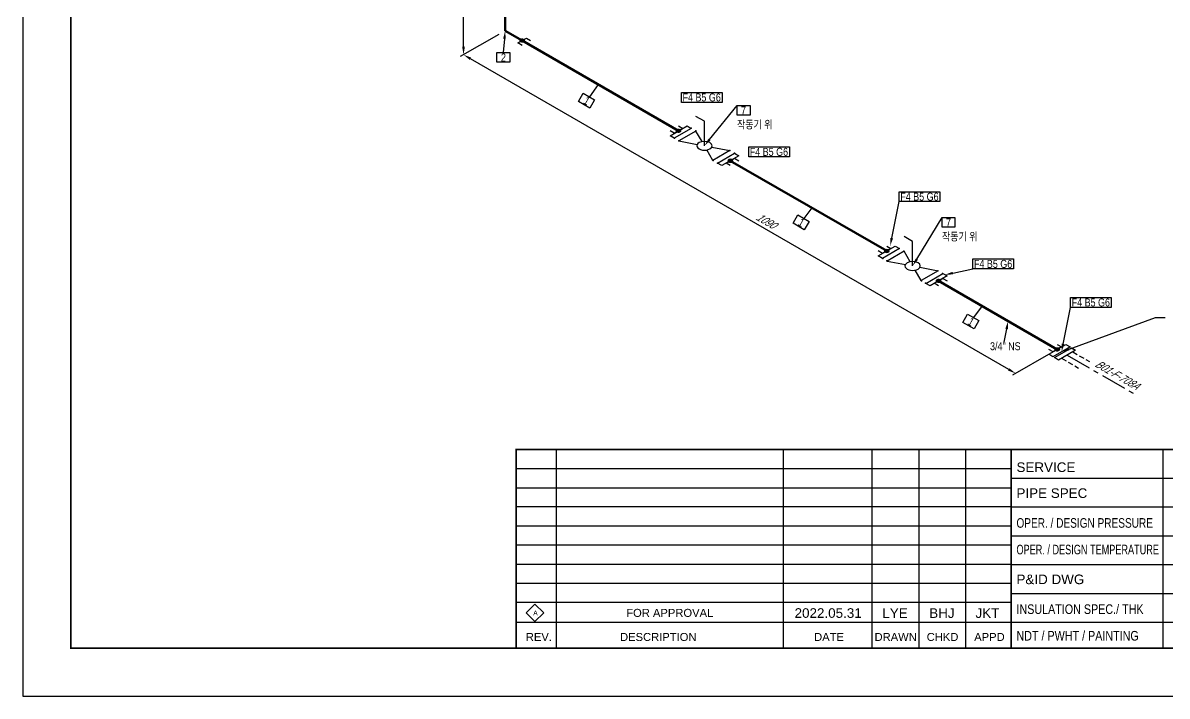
# Model space of a CAD drawing. Header units: millimetres. Extents: x 0 to 594, y 0 to 420.
# Drawn here: x 0 to 357.3, y 0 to 210.3 of the extents above; entities that cross this region are included whole.
import ezdxf
from ezdxf import colors
from ezdxf.entities.mleader import LeaderData, LeaderLine
from ezdxf.enums import TextEntityAlignment as Align
from ezdxf.math import Vec2, Vec3

# ---------------------------------------------------------------- set-up
doc = ezdxf.new("R2010")
doc.units = ezdxf.units.MM
doc.header["$LTSCALE"] = 0.25
doc.linetypes.add('CENTER', pattern=[50.8, 31.75, -6.35, 6.35, -6.35])
doc.linetypes.add('DASHED2', pattern=[9.525, 6.35, -3.175])
for name, color, linetype in [('TITLE', 7, 'Continuous'), ('기기', 6, 'Continuous'), ('밸브', 4, 'Continuous'), ('연속', 7, 'DASHED2'), ('열 추적 선', 7, 'CENTER'), ('용접', 1, 'Continuous'), ('주석', 7, 'Continuous'), ('치수', 1, 'Continuous')]:
    doc.layers.add(name, color=color, linetype=linetype)
doc.layers.add('파이프 작은 보어', color=30, linetype='Continuous', lineweight=50)
doc.styles.add('AdskIsoAnnotation', font='arial.ttf', dxfattribs={"width": 0.8, "height": 1})
doc.styles.add('AdskIsoMetric', font='arial.ttf', dxfattribs={"width": 0.8, "height": 2.5})
doc.styles.add('AdskIsoMetric-30', font='arial.ttf', dxfattribs={"width": 0.8, "height": 2.5})
doc.styles.add('AdskIsoMetric30', font='arial.ttf', dxfattribs={"width": 0.8, "oblique": 30, "height": 2.5})
doc.styles.add('FF1', font='arial.ttf')
doc.styles.add('RomanS', font='arial.ttf')
doc.styles.get("Standard").update_dxf_attribs({"font": 'arial.ttf'})
doc.dimstyles.new('AdskIsoMetric', dxfattribs={"dimtxt": 2.5, "dimasz": 2.5, "dimexe": 1, "dimexo": 2, "dimgap": 0.8, "dimtad": 1, "dimdec": 0, "dimrnd": 1, "dimzin": 0, "dimdsep": 46, "dimtxsty": 'AdskIsoMetric', "dimcen": 0, "dimclrt": 7, "dimadec": 0, "dimazin": 0, "dimtfac": 1, "dimtdec": 0, "dimtmove": 1, "dimatfit": 3, "dimfxl": 0, "dimfrac": 2, "dimtolj": 1, "dimtzin": 0, "dimarcsym": 0})

# ---------------------------------------------------------------- blocks, each defined once
blk = doc.blocks.new('플랜지-1-IsoLeft')
at = {"color": 0, "linetype": 'ByBlock', "lineweight": -2}
blk.add_wipeout([(-0.133, -0.128), (-0.221, -0.077), (0.133, 0.128), (0.221, 0.077)], dxfattribs=at)
at = {"color": 0, "linetype": 'ByBlock', "lineweight": -2, "extrusion": (0, 0.816497, 0.57735)}
for p, q in [((-0.221, -0.077), (0.133, 0.128)), ((0.221, 0.077), (-0.133, -0.128)), ((0.133, 0.128), (0.221, 0.077)), ((-0.133, -0.128), (-0.221, -0.077))]:
    blk.add_line(p, q, dxfattribs=at)
at = {"color": 0, "linetype": 'ByBlock', "lineweight": -2}
blk.add_wipeout([(-0.133, -0.128), (-0.221, -0.077), (0.133, 0.128), (0.221, 0.077)], dxfattribs=at)
at = {"color": 0, "linetype": 'ByBlock', "lineweight": -2, "extrusion": (0, 0.816497, 0.57735)}
for p, q in [((-0.221, -0.077), (0.133, 0.128)), ((0.221, 0.077), (-0.133, -0.128)), ((0.133, 0.128), (0.221, 0.077)), ((-0.133, -0.128), (-0.221, -0.077))]:
    blk.add_line(p, q, dxfattribs=at)
blk = doc.blocks.new('개스킷-1-IsoLeft')
at = {"color": 0, "linetype": 'ByBlock', "lineweight": -2}
for p in [(0.124, 0.133), (0.221, 0.077), (-0.221, -0.077), (-0.133, -0.128)]:
    blk.add_point(p, dxfattribs=at)
blk = doc.blocks.new('볼 밸브-1-IsoLeft')
at = {"color": 0, "linetype": 'ByBlock', "lineweight": -2, "extrusion": (0, 0.816497, 0.57735)}
for p, q in [((-0.53, 0.102), (-0.177, 0.306)), ((-0.177, 0.306), (-0.05, 0.087)), ((-0.151, 0.029), (-0.53, 0.102)), ((0.05, -0.087), (0.177, -0.306)), ((0.113, -0.065), (0.113, -0.065)), ((0.53, -0.102), (0.151, -0.029)), ((0.177, -0.306), (0.53, -0.102))]:
    blk.add_line(p, q, dxfattribs=at)
at = {"linetype": 'ByBlock'}
for start_param, end_param in [(-0.785398, 2.356194), (2.356194, 5.497787)]:
    blk.add_ellipse((0, 0), major_axis=(-0.159, 0), ratio=0.57735, start_param=start_param, end_param=end_param, dxfattribs=at)
blk = doc.blocks.new('Operator_Lever-2-IsoRight')
at = {"color": 0, "linetype": 'ByBlock', "lineweight": -2, "extrusion": (-0.707107, -0.408248, 0.57735)}
for p, q in [((0, 0), (0, -0.51)), ((0, -0.51), (0.177, -0.612))]:
    blk.add_line(p, q, dxfattribs=at)
blk = doc.blocks.new('*D26')
at = {"layer": 'Defpoints', "color": 0}
for p in [(150.58, 346.12), (137.59, 338.62), (150.58, 207.83)]:
    blk.add_point(p, dxfattribs=at)
at = {"layer": '치수', "color": 0, "lineweight": -2}
for p, q in [((148.58, 344.97), (136.59, 338.04)), ((137.59, 202.83), (137.59, 336.12)), ((148.58, 206.68), (136.59, 199.75))]:
    blk.add_line(p, q, dxfattribs=at)
at = {"layer": '치수', "color": 0}
for points in [[(137.18, 336.12), (138.01, 336.12), (137.59, 338.62)], [(137.18, 202.83), (138.01, 202.83), (137.59, 200.33)]]:
    blk.add_solid(points, dxfattribs=at)
at = {"layer": '치수', "color": 7, "insert": (135.33, 268.17), "char_height": 2.5, "attachment_point": 5, "rotation": 90, "style": 'AdskIsoMetric-30'}
blk.add_mtext('\\A1;4479', dxfattribs=at)
blk = doc.blocks.new('*D27')
at = {"layer": 'Defpoints', "color": 0}
for p in [(150.58, 207.83), (137.59, 200.33), (322.99, 108.29)]:
    blk.add_point(p, dxfattribs=at)
at = {"layer": '치수', "color": 0, "lineweight": -2}
for p, q in [((148.58, 206.68), (136.59, 199.75)), ((307.83, 102.04), (139.76, 199.08)), ((320.99, 107.14), (309, 100.22))]:
    blk.add_line(p, q, dxfattribs=at)
at = {"layer": '치수', "color": 0}
for points in [[(139.97, 199.44), (139.55, 198.72), (137.59, 200.33)], [(308.04, 102.4), (307.62, 101.68), (310, 100.79)]]:
    blk.add_solid(points, dxfattribs=at)
at = {"layer": '치수', "color": 7, "insert": (231.94, 148.47), "char_height": 2.5, "attachment_point": 5, "rotation": 330, "style": 'AdskIsoMetric30'}
blk.add_mtext('\\A1;1090', dxfattribs=at)
blk = doc.blocks.new('엘보우-1-Iso2DSkew90')
at = {"color": 0, "linetype": 'ByBlock', "lineweight": -2, "extrusion": (0.707107, 0.408248, -0.57735)}
for p, q in [((0, 0), (0, 6.12)), ((0, 0), (0, 0)), ((5.3, -3.06), (0, 0))]:
    blk.add_line(p, q, dxfattribs=at)
blk = doc.blocks.new('SocketWeld-1-IsoLeft')
blk.add_hatch(color=256).paths.add_polyline_path([(-0.029, -0.023), (-0.029, -0.023), (-0.029, -0.024), (-0.029, -0.024), (-0.028, -0.024), (-0.028, -0.024), (-0.028, -0.024), (-0.027, -0.024), (-0.027, -0.024), (-0.027, -0.024), (-0.027, -0.024), (-0.026, -0.024), (-0.026, -0.024), (-0.026, -0.024), (-0.025, -0.025), (-0.025, -0.025), (-0.025, -0.025), (-0.025, -0.025), (-0.024, -0.025), (-0.024, -0.025), (-0.024, -0.025), (-0.023, -0.025), (-0.023, -0.025), (-0.023, -0.025), (-0.023, -0.025), (-0.022, -0.025), (-0.022, -0.026), (-0.022, -0.026), (-0.021, -0.026), (-0.021, -0.026), (-0.021, -0.026), (-0.021, -0.026), (-0.02, -0.026), (-0.02, -0.026), (-0.02, -0.026), (-0.019, -0.026), (-0.019, -0.026), (-0.019, -0.026), (-0.019, -0.027), (-0.018, -0.027), (-0.018, -0.027), (-0.018, -0.027), (-0.017, -0.027), (-0.017, -0.027), (-0.017, -0.027), (-0.017, -0.027), (-0.016, -0.027), (-0.016, -0.027), (-0.016, -0.027), (-0.015, -0.027), (-0.015, -0.027), (-0.015, -0.027), (-0.015, -0.028), (-0.015, -0.028), (-0.014, -0.028), (-0.014, -0.028), (-0.014, -0.028), (-0.013, -0.028), (-0.013, -0.028), (-0.013, -0.028), (-0.012, -0.028), (-0.012, -0.028), (-0.012, -0.028), (-0.011, -0.028), (-0.011, -0.028), (-0.011, -0.028), (-0.01, -0.028), (-0.01, -0.028), (-0.01, -0.028), (-0.009, -0.028), (-0.009, -0.028), (-0.009, -0.028), (-0.009, -0.028), (-0.008, -0.028), (-0.008, -0.028), (-0.008, -0.028), (-0.007, -0.028), (-0.007, -0.028), (-0.007, -0.028), (-0.006, -0.028), (-0.006, -0.028), (-0.006, -0.028), (-0.005, -0.028), (-0.005, -0.028), (-0.005, -0.028), (-0.004, -0.028), (-0.004, -0.028), (-0.004, -0.029), (-0.003, -0.029), (-0.003, -0.029), (-0.003, -0.029), (-0.003, -0.029), (-0.002, -0.029), (-0.002, -0.029), (-0.002, -0.029), (-0.001, -0.029), (-0.001, -0.029), (-0.001, -0.029), (0, -0.029), (0, -0.029), (0, -0.029), (0, -0.029), (0.001, -0.029), (0.001, -0.029), (0.001, -0.029), (0.002, -0.029), (0.002, -0.029), (0.002, -0.029), (0.003, -0.029), (0.003, -0.029), (0.003, -0.029), (0.003, -0.029), (0.004, -0.029), (0.004, -0.028), (0.004, -0.028), (0.005, -0.028), (0.005, -0.028), (0.005, -0.028), (0.006, -0.028), (0.006, -0.028), (0.006, -0.028), (0.007, -0.028), (0.007, -0.028), (0.007, -0.028), (0.008, -0.028), (0.008, -0.028), (0.008, -0.028), (0.009, -0.028), (0.009, -0.028), (0.009, -0.028), (0.009, -0.028), (0.01, -0.028), (0.01, -0.028), (0.01, -0.028), (0.011, -0.028), (0.011, -0.028), (0.011, -0.028), (0.012, -0.028), (0.012, -0.028), (0.012, -0.028), (0.013, -0.028), (0.013, -0.028), (0.013, -0.028), (0.014, -0.028), (0.014, -0.028), (0.014, -0.028), (0.015, -0.028), (0.015, -0.028), (0.015, -0.027), (0.015, -0.027), (0.015, -0.027), (0.016, -0.027), (0.016, -0.027), (0.016, -0.027), (0.017, -0.027), (0.017, -0.027), (0.017, -0.027), (0.017, -0.027), (0.018, -0.027), (0.018, -0.027), (0.018, -0.027), (0.019, -0.027), (0.019, -0.026), (0.019, -0.026), (0.019, -0.026), (0.02, -0.026), (0.02, -0.026), (0.02, -0.026), (0.021, -0.026), (0.021, -0.026), (0.021, -0.026), (0.021, -0.026), (0.022, -0.026), (0.022, -0.026), (0.022, -0.025), (0.023, -0.025), (0.023, -0.025), (0.023, -0.025), (0.023, -0.025), (0.024, -0.025), (0.024, -0.025), (0.024, -0.025), (0.025, -0.025), (0.025, -0.025), (0.025, -0.025), (0.025, -0.025), (0.026, -0.024), (0.026, -0.024), (0.026, -0.024), (0.027, -0.024), (0.027, -0.024), (0.027, -0.024), (0.027, -0.024), (0.028, -0.024), (0.028, -0.024), (0.028, -0.024), (0.029, -0.024), (0.029, -0.024), (0.029, -0.023), (0.029, -0.023), (0.029, -0.023), (0.03, -0.023), (0.03, -0.023), (0.03, -0.023), (0.03, -0.023), (0.031, -0.023), (0.031, -0.023), (0.031, -0.022), (0.031, -0.022), (0.031, -0.022), (0.032, -0.022), (0.032, -0.022), (0.032, -0.022), (0.032, -0.022), (0.033, -0.022), (0.033, -0.021), (0.033, -0.021), (0.033, -0.021), (0.033, -0.021), (0.034, -0.021), (0.034, -0.021), (0.034, -0.021), (0.034, -0.02), (0.035, -0.02), (0.035, -0.02), (0.035, -0.02), (0.035, -0.02), (0.035, -0.02), (0.036, -0.02), (0.036, -0.02), (0.036, -0.019), (0.036, -0.019), (0.037, -0.019), (0.037, -0.019), (0.037, -0.019), (0.037, -0.019), (0.038, -0.019), (0.038, -0.019), (0.038, -0.018), (0.038, -0.018), (0.038, -0.018), (0.039, -0.018), (0.039, -0.018), (0.039, -0.018), (0.039, -0.018), (0.04, -0.017), (0.04, -0.017), (0.04, -0.017), (0.04, -0.017), (0.04, -0.017), (0.04, -0.017), (0.041, -0.017), (0.041, -0.017), (0.041, -0.016), (0.041, -0.016), (0.041, -0.016), (0.041, -0.016), (0.041, -0.016), (0.042, -0.016), (0.042, -0.015), (0.042, -0.015), (0.042, -0.015), (0.042, -0.015), (0.042, -0.015), (0.042, -0.015), (0.043, -0.015), (0.043, -0.014), (0.043, -0.014), (0.043, -0.014), (0.043, -0.014), (0.043, -0.014), (0.043, -0.014), (0.044, -0.013), (0.044, -0.013), (0.044, -0.013), (0.044, -0.013), (0.044, -0.013), (0.044, -0.013), (0.045, -0.012), (0.045, -0.012), (0.045, -0.012), (0.045, -0.012), (0.045, -0.012), (0.045, -0.012), (0.045, -0.011), (0.046, -0.011), (0.046, -0.011), (0.046, -0.011), (0.046, -0.011), (0.046, -0.011), (0.046, -0.01), (0.046, -0.01), (0.047, -0.01), (0.047, -0.01), (0.047, -0.01), (0.047, -0.01), (0.047, -0.009), (0.047, -0.009), (0.047, -0.009), (0.048, -0.009), (0.048, -0.009), (0.048, -0.009), (0.048, -0.009), (0.048, -0.008), (0.048, -0.008), (0.048, -0.008), (0.048, -0.008), (0.048, -0.008), (0.048, -0.007), (0.048, -0.007), (0.048, -0.007), (0.048, -0.007), (0.048, -0.007), (0.048, -0.007), (0.048, -0.006), (0.048, -0.006), (0.048, -0.006), (0.048, -0.006), (0.048, -0.006), (0.049, -0.005), (0.049, -0.005), (0.049, -0.005), (0.049, -0.005), (0.049, -0.005), (0.049, -0.005), (0.049, -0.004), (0.049, -0.004), (0.049, -0.004), (0.049, -0.004), (0.049, -0.004), (0.049, -0.003), (0.049, -0.003), (0.049, -0.003), (0.049, -0.003), (0.049, -0.003), (0.049, -0.003), (0.049, -0.002), (0.049, -0.002), (0.049, -0.002), (0.05, -0.002), (0.05, -0.002), (0.05, -0.001), (0.05, -0.001), (0.05, -0.001), (0.05, -0.001), (0.05, -0.001), (0.05, -0.001), (0.05, 0), (0.05, 0), (0.05, 0), (0.05, 0), (0.05, 0), (0.05, 0), (0.05, 0.001), (0.05, 0.001), (0.05, 0.001), (0.05, 0.001), (0.05, 0.001), (0.05, 0.001), (0.05, 0.002), (0.05, 0.002), (0.049, 0.002), (0.049, 0.002), (0.049, 0.002), (0.049, 0.003), (0.049, 0.003), (0.049, 0.003), (0.049, 0.003), (0.049, 0.003), (0.049, 0.003), (0.049, 0.004), (0.049, 0.004), (0.049, 0.004), (0.049, 0.004), (0.049, 0.004), (0.049, 0.005), (0.049, 0.005), (0.049, 0.005), (0.049, 0.005), (0.049, 0.005), (0.049, 0.005), (0.048, 0.006), (0.048, 0.006), (0.048, 0.006), (0.048, 0.006), (0.048, 0.006), (0.048, 0.007), (0.048, 0.007), (0.048, 0.007), (0.048, 0.007), (0.048, 0.007), (0.048, 0.007), (0.048, 0.008), (0.048, 0.008), (0.048, 0.008), (0.048, 0.008), (0.048, 0.008), (0.048, 0.009), (0.048, 0.009), (0.048, 0.009), (0.048, 0.009), (0.047, 0.009), (0.047, 0.009), (0.047, 0.009), (0.047, 0.01), (0.047, 0.01), (0.047, 0.01), (0.047, 0.01), (0.046, 0.01), (0.046, 0.01), (0.046, 0.011), (0.046, 0.011), (0.046, 0.011), (0.046, 0.011), (0.046, 0.011), (0.045, 0.011), (0.045, 0.012), (0.045, 0.012), (0.045, 0.012), (0.045, 0.012), (0.045, 0.012), (0.045, 0.012), (0.044, 0.013), (0.044, 0.013), (0.044, 0.013), (0.044, 0.013), (0.044, 0.013), (0.044, 0.013), (0.043, 0.014), (0.043, 0.014), (0.043, 0.014), (0.043, 0.014), (0.043, 0.014), (0.043, 0.014), (0.043, 0.015), (0.042, 0.015), (0.042, 0.015), (0.042, 0.015), (0.042, 0.015), (0.042, 0.015), (0.042, 0.015), (0.042, 0.016), (0.041, 0.016), (0.041, 0.016), (0.041, 0.016), (0.041, 0.016), (0.041, 0.016), (0.041, 0.017), (0.041, 0.017), (0.04, 0.017), (0.04, 0.017), (0.04, 0.017), (0.04, 0.017), (0.04, 0.017), (0.04, 0.017), (0.039, 0.018), (0.039, 0.018), (0.039, 0.018), (0.039, 0.018), (0.038, 0.018), (0.038, 0.018), (0.038, 0.018), (0.038, 0.019), (0.038, 0.019), (0.037, 0.019), (0.037, 0.019), (0.037, 0.019), (0.037, 0.019), (0.036, 0.019), (0.036, 0.019), (0.036, 0.02), (0.036, 0.02), (0.035, 0.02), (0.035, 0.02), (0.035, 0.02), (0.035, 0.02), (0.035, 0.02), (0.034, 0.02), (0.034, 0.021), (0.034, 0.021), (0.034, 0.021), (0.033, 0.021), (0.033, 0.021), (0.033, 0.021), (0.033, 0.021), (0.033, 0.022), (0.032, 0.022), (0.032, 0.022), (0.032, 0.022), (0.032, 0.022), (0.031, 0.022), (0.031, 0.022), (0.031, 0.022), (0.031, 0.023), (0.031, 0.023), (0.03, 0.023), (0.03, 0.023), (0.03, 0.023), (0.03, 0.023), (0.029, 0.023), (0.029, 0.023), (0.029, 0.023), (0.029, 0.024), (0.029, 0.024), (0.028, 0.024), (0.028, 0.024), (0.028, 0.024), (0.027, 0.024), (0.027, 0.024), (0.027, 0.024), (0.027, 0.024), (0.026, 0.024), (0.026, 0.024), (0.026, 0.024), (0.025, 0.025), (0.025, 0.025), (0.025, 0.025), (0.025, 0.025), (0.024, 0.025), (0.024, 0.025), (0.024, 0.025), (0.023, 0.025), (0.023, 0.025), (0.023, 0.025), (0.023, 0.025), (0.022, 0.025), (0.022, 0.026), (0.022, 0.026), (0.021, 0.026), (0.021, 0.026), (0.021, 0.026), (0.021, 0.026), (0.02, 0.026), (0.02, 0.026), (0.02, 0.026), (0.019, 0.026), (0.019, 0.026), (0.019, 0.026), (0.019, 0.027), (0.018, 0.027), (0.018, 0.027), (0.018, 0.027), (0.017, 0.027), (0.017, 0.027), (0.017, 0.027), (0.017, 0.027), (0.016, 0.027), (0.016, 0.027), (0.016, 0.027), (0.015, 0.027), (0.015, 0.027), (0.015, 0.027), (0.015, 0.028), (0.015, 0.028), (0.014, 0.028), (0.014, 0.028), (0.014, 0.028), (0.013, 0.028), (0.013, 0.028), (0.013, 0.028), (0.012, 0.028), (0.012, 0.028), (0.012, 0.028), (0.011, 0.028), (0.011, 0.028), (0.011, 0.028), (0.01, 0.028), (0.01, 0.028), (0.01, 0.028), (0.009, 0.028), (0.009, 0.028), (0.009, 0.028), (0.009, 0.028), (0.008, 0.028), (0.008, 0.028), (0.008, 0.028), (0.007, 0.028), (0.007, 0.028), (0.007, 0.028), (0.006, 0.028), (0.006, 0.028), (0.006, 0.028), (0.005, 0.028), (0.005, 0.028), (0.005, 0.028), (0.004, 0.028), (0.004, 0.028), (0.004, 0.029), (0.003, 0.029), (0.003, 0.029), (0.003, 0.029), (0.003, 0.029), (0.002, 0.029), (0.002, 0.029), (0.002, 0.029), (0.001, 0.029), (0.001, 0.029), (0.001, 0.029), (0, 0.029), (0, 0.029), (0, 0.029), (0, 0.029), (-0.001, 0.029), (-0.001, 0.029), (-0.001, 0.029), (-0.002, 0.029), (-0.002, 0.029), (-0.002, 0.029), (-0.003, 0.029), (-0.003, 0.029), (-0.003, 0.029), (-0.003, 0.029), (-0.004, 0.029), (-0.004, 0.028), (-0.004, 0.028), (-0.005, 0.028), (-0.005, 0.028), (-0.005, 0.028), (-0.006, 0.028), (-0.006, 0.028), (-0.006, 0.028), (-0.007, 0.028), (-0.007, 0.028), (-0.007, 0.028), (-0.008, 0.028), (-0.008, 0.028), (-0.008, 0.028), (-0.009, 0.028), (-0.009, 0.028), (-0.009, 0.028), (-0.009, 0.028), (-0.01, 0.028), (-0.01, 0.028), (-0.01, 0.028), (-0.011, 0.028), (-0.011, 0.028), (-0.011, 0.028), (-0.012, 0.028), (-0.012, 0.028), (-0.012, 0.028), (-0.013, 0.028), (-0.013, 0.028), (-0.013, 0.028), (-0.014, 0.028), (-0.014, 0.028), (-0.014, 0.028), (-0.015, 0.028), (-0.015, 0.028), (-0.015, 0.027), (-0.015, 0.027), (-0.015, 0.027), (-0.016, 0.027), (-0.016, 0.027), (-0.016, 0.027), (-0.017, 0.027), (-0.017, 0.027), (-0.017, 0.027), (-0.017, 0.027), (-0.018, 0.027), (-0.018, 0.027), (-0.018, 0.027), (-0.019, 0.027), (-0.019, 0.026), (-0.019, 0.026), (-0.019, 0.026), (-0.02, 0.026), (-0.02, 0.026), (-0.02, 0.026), (-0.021, 0.026), (-0.021, 0.026), (-0.021, 0.026), (-0.021, 0.026), (-0.022, 0.026), (-0.022, 0.026), (-0.022, 0.025), (-0.023, 0.025), (-0.023, 0.025), (-0.023, 0.025), (-0.023, 0.025), (-0.024, 0.025), (-0.024, 0.025), (-0.024, 0.025), (-0.025, 0.025), (-0.025, 0.025), (-0.025, 0.025), (-0.025, 0.025), (-0.026, 0.024), (-0.026, 0.024), (-0.026, 0.024), (-0.027, 0.024), (-0.027, 0.024), (-0.027, 0.024), (-0.027, 0.024), (-0.028, 0.024), (-0.028, 0.024), (-0.028, 0.024), (-0.029, 0.024), (-0.029, 0.024), (-0.029, 0.023), (-0.029, 0.023), (-0.029, 0.023), (-0.03, 0.023), (-0.03, 0.023), (-0.03, 0.023), (-0.03, 0.023), (-0.031, 0.023), (-0.031, 0.023), (-0.031, 0.022), (-0.031, 0.022), (-0.031, 0.022), (-0.032, 0.022), (-0.032, 0.022), (-0.032, 0.022), (-0.032, 0.022), (-0.033, 0.022), (-0.033, 0.021), (-0.033, 0.021), (-0.033, 0.021), (-0.033, 0.021), (-0.034, 0.021), (-0.034, 0.021), (-0.034, 0.021), (-0.034, 0.02), (-0.035, 0.02), (-0.035, 0.02), (-0.035, 0.02), (-0.035, 0.02), (-0.035, 0.02), (-0.036, 0.02), (-0.036, 0.02), (-0.036, 0.019), (-0.036, 0.019), (-0.037, 0.019), (-0.037, 0.019), (-0.037, 0.019), (-0.037, 0.019), (-0.038, 0.019), (-0.038, 0.019), (-0.038, 0.018), (-0.038, 0.018), (-0.038, 0.018), (-0.039, 0.018), (-0.039, 0.018), (-0.039, 0.018), (-0.039, 0.018), (-0.04, 0.017), (-0.04, 0.017), (-0.04, 0.017), (-0.04, 0.017), (-0.04, 0.017), (-0.04, 0.017), (-0.041, 0.017), (-0.041, 0.017), (-0.041, 0.016), (-0.041, 0.016), (-0.041, 0.016), (-0.041, 0.016), (-0.041, 0.016), (-0.042, 0.016), (-0.042, 0.015), (-0.042, 0.015), (-0.042, 0.015), (-0.042, 0.015), (-0.042, 0.015), (-0.042, 0.015), (-0.043, 0.015), (-0.043, 0.014), (-0.043, 0.014), (-0.043, 0.014), (-0.043, 0.014), (-0.043, 0.014), (-0.043, 0.014), (-0.044, 0.013), (-0.044, 0.013), (-0.044, 0.013), (-0.044, 0.013), (-0.044, 0.013), (-0.044, 0.013), (-0.045, 0.012), (-0.045, 0.012), (-0.045, 0.012), (-0.045, 0.012), (-0.045, 0.012), (-0.045, 0.012), (-0.045, 0.011), (-0.046, 0.011), (-0.046, 0.011), (-0.046, 0.011), (-0.046, 0.011), (-0.046, 0.011), (-0.046, 0.01), (-0.046, 0.01), (-0.047, 0.01), (-0.047, 0.01), (-0.047, 0.01), (-0.047, 0.01), (-0.047, 0.009), (-0.047, 0.009), (-0.047, 0.009), (-0.048, 0.009), (-0.048, 0.009), (-0.048, 0.009), (-0.048, 0.009), (-0.048, 0.008), (-0.048, 0.008), (-0.048, 0.008), (-0.048, 0.008), (-0.048, 0.008), (-0.048, 0.007), (-0.048, 0.007), (-0.048, 0.007), (-0.048, 0.007), (-0.048, 0.007), (-0.048, 0.007), (-0.048, 0.006), (-0.048, 0.006), (-0.048, 0.006), (-0.048, 0.006), (-0.048, 0.006), (-0.049, 0.005), (-0.049, 0.005), (-0.049, 0.005), (-0.049, 0.005), (-0.049, 0.005), (-0.049, 0.005), (-0.049, 0.004), (-0.049, 0.004), (-0.049, 0.004), (-0.049, 0.004), (-0.049, 0.004), (-0.049, 0.003), (-0.049, 0.003), (-0.049, 0.003), (-0.049, 0.003), (-0.049, 0.003), (-0.049, 0.003), (-0.049, 0.002), (-0.049, 0.002), (-0.049, 0.002), (-0.05, 0.002), (-0.05, 0.002), (-0.05, 0.001), (-0.05, 0.001), (-0.05, 0.001), (-0.05, 0.001), (-0.05, 0.001), (-0.05, 0.001), (-0.05, 0), (-0.05, 0), (-0.05, 0), (-0.05, 0), (-0.05, 0), (-0.05, 0), (-0.05, -0.001), (-0.05, -0.001), (-0.05, -0.001), (-0.05, -0.001), (-0.05, -0.001), (-0.05, -0.001), (-0.05, -0.002), (-0.05, -0.002), (-0.049, -0.002), (-0.049, -0.002), (-0.049, -0.002), (-0.049, -0.003), (-0.049, -0.003), (-0.049, -0.003), (-0.049, -0.003), (-0.049, -0.003), (-0.049, -0.003), (-0.049, -0.004), (-0.049, -0.004), (-0.049, -0.004), (-0.049, -0.004), (-0.049, -0.004), (-0.049, -0.005), (-0.049, -0.005), (-0.049, -0.005), (-0.049, -0.005), (-0.049, -0.005), (-0.049, -0.005), (-0.048, -0.006), (-0.048, -0.006), (-0.048, -0.006), (-0.048, -0.006), (-0.048, -0.006), (-0.048, -0.007), (-0.048, -0.007), (-0.048, -0.007), (-0.048, -0.007), (-0.048, -0.007), (-0.048, -0.007), (-0.048, -0.008), (-0.048, -0.008), (-0.048, -0.008), (-0.048, -0.008), (-0.048, -0.008), (-0.048, -0.009), (-0.048, -0.009), (-0.048, -0.009), (-0.048, -0.009), (-0.047, -0.009), (-0.047, -0.009), (-0.047, -0.009), (-0.047, -0.01), (-0.047, -0.01), (-0.047, -0.01), (-0.047, -0.01), (-0.046, -0.01), (-0.046, -0.01), (-0.046, -0.011), (-0.046, -0.011), (-0.046, -0.011), (-0.046, -0.011), (-0.046, -0.011), (-0.045, -0.011), (-0.045, -0.012), (-0.045, -0.012), (-0.045, -0.012), (-0.045, -0.012), (-0.045, -0.012), (-0.045, -0.012), (-0.044, -0.013), (-0.044, -0.013), (-0.044, -0.013), (-0.044, -0.013), (-0.044, -0.013), (-0.044, -0.013), (-0.043, -0.014), (-0.043, -0.014), (-0.043, -0.014), (-0.043, -0.014), (-0.043, -0.014), (-0.043, -0.014), (-0.043, -0.015), (-0.042, -0.015), (-0.042, -0.015), (-0.042, -0.015), (-0.042, -0.015), (-0.042, -0.015), (-0.042, -0.015), (-0.042, -0.016), (-0.041, -0.016), (-0.041, -0.016), (-0.041, -0.016), (-0.041, -0.016), (-0.041, -0.016), (-0.041, -0.017), (-0.041, -0.017), (-0.04, -0.017), (-0.04, -0.017), (-0.04, -0.017), (-0.04, -0.017), (-0.04, -0.017), (-0.04, -0.017), (-0.039, -0.018), (-0.039, -0.018), (-0.039, -0.018), (-0.039, -0.018), (-0.038, -0.018), (-0.038, -0.018), (-0.038, -0.018), (-0.038, -0.019), (-0.038, -0.019), (-0.037, -0.019), (-0.037, -0.019), (-0.037, -0.019), (-0.037, -0.019), (-0.036, -0.019), (-0.036, -0.019), (-0.036, -0.02), (-0.036, -0.02), (-0.035, -0.02), (-0.035, -0.02), (-0.035, -0.02), (-0.035, -0.02), (-0.035, -0.02), (-0.034, -0.02), (-0.034, -0.021), (-0.034, -0.021), (-0.034, -0.021), (-0.033, -0.021), (-0.033, -0.021), (-0.033, -0.021), (-0.033, -0.021), (-0.033, -0.022), (-0.032, -0.022), (-0.032, -0.022), (-0.032, -0.022), (-0.032, -0.022), (-0.031, -0.022), (-0.031, -0.022), (-0.031, -0.022), (-0.031, -0.023), (-0.031, -0.023), (-0.03, -0.023), (-0.03, -0.023), (-0.03, -0.023), (-0.03, -0.023)], flags=0)
at = {"color": 0, "linetype": 'ByBlock', "lineweight": -2, "extrusion": (0, 0.816497, 0.57735)}
for p, q in [((0.088, 0.051), (-0.088, -0.051)), ((-0.048, 0.009), (-0.05, 0)), ((-0.05, 0), (-0.048, -0.009)), ((-0.04, 0.017), (-0.048, 0.009)), ((-0.029, 0.023), (-0.04, 0.017)), ((-0.015, 0.027), (-0.029, 0.023)), ((0, 0.029), (-0.015, 0.027)), ((0, 0.102), (0.088, 0.051)), ((0.015, 0.027), (0, 0.029)), ((0.029, 0.023), (0.015, 0.027)), ((0.04, 0.017), (0.029, 0.023)), ((0.048, 0.009), (0.04, 0.017)), ((0.05, 0), (0.048, 0.009)), ((0.048, -0.009), (0.05, 0)), ((-0.088, -0.051), (-0.177, 0)), ((-0.048, -0.009), (-0.04, -0.017)), ((-0.04, -0.017), (-0.029, -0.023)), ((-0.029, -0.023), (-0.015, -0.027)), ((-0.015, -0.027), (0, -0.029)), ((0, -0.029), (0.015, -0.027)), ((0.015, -0.027), (0.029, -0.023)), ((0.029, -0.023), (0.04, -0.017)), ((0.04, -0.017), (0.048, -0.009))]:
    blk.add_line(p, q, dxfattribs=at)
blk = doc.blocks.new('AnnoRect')
at = {"color": 0, "linetype": 'ByBlock', "lineweight": -2}
blk.add_wipeout([(-0.81, -0.6), (-0.81, 0.6), (0.81, 0.6), (0.81, -0.6)], dxfattribs=at)
blk.add_lwpolyline([(-0.81, -0.6), (-0.81, 0.6), (0.81, 0.6), (0.81, -0.6)], close=True, dxfattribs=at)
at = {"color": 0, "linetype": 'ByBlock', "lineweight": -2, "style": 'AdskIsoAnnotation', "width": 0.8}
blk.add_attdef('XX', text='', height=1, dxfattribs=at).set_placement((0, 0), align=Align.MIDDLE_CENTER)

msp = doc.modelspace()

# ---------------------------------------------------------------- linework, layer by layer
at = {"linetype": 'ByBlock', "lineweight": -2}
for p, q in [((166.559, 77), (166.559, 15.069)), ((237.417, 77), (237.417, 15.069)), ((265.082, 77), (265.082, 15.069)), ((279.721, 77), (279.721, 15.069)), ((294.361, 77), (294.361, 15.069)), ((356, 77), (356, 15))]:
    msp.add_line(p, q, dxfattribs=at)
for p, q in [((308.576, 71), (154, 71)), ((415, 68), (308.576, 68)), ((308.576, 65), (154, 65)), ((308.576, 59.076), (154, 59.076)), ((415, 59), (308.576, 59)), ((308.576, 53.076), (154, 53.076)), ((308.576, 47.152), (154, 47.152)), ((415, 50), (308.576, 50)), ((308.576, 41.152), (154, 41.152)), ((415, 41), (308.576, 41)), ((308.576, 35.228), (154, 35.228)), ((308.576, 29.228), (154, 29.228)), ((415, 32), (308.576, 32)), ((308.576, 23), (154, 23)), ((415, 23), (308.576, 23))]:
    msp.add_line(p, q)
at = {"linetype": 'ByBlock', "lineweight": -2, "const_width": 0.5}
for points in [[(415, 77), (154, 77), (154, 15)], [(308.576, 77), (308.576, 15.133)]]:
    msp.add_lwpolyline(points, dxfattribs=at)
at = {"layer": 'TITLE', "color": 7, "linetype": 'Continuous'}
msp.add_lwpolyline([(159.903, 23.261), (162.64, 25.999), (159.903, 28.737), (157.165, 25.999)], close=True, dxfattribs=at)

# ---------------------------------------------------------------- block references
at = {"layer": '밸브', "xscale": 15, "yscale": 15, "zscale": 15}
for name, p, rotation in [('Operator_Lever-2-IsoRight', (212.814, 171.902), 179.9999999999879), ('개스킷-1-IsoLeft', (206.782, 175.385), 359.9999999999562), ('플랜지-1-IsoLeft', (220.237, 167.617), 179.9999999999518), ('Operator_Lever-2-IsoRight', (277.827, 134.367), 179.9999999999879), ('개스킷-1-IsoLeft', (271.795, 137.849), 359.9999999999562), ('플랜지-1-IsoLeft', (285.25, 130.081), 180)]:
    msp.add_blockref(name, p, dxfattribs=dict(at, rotation=rotation))
at = {"layer": '용접', "xscale": 15, "yscale": 15, "zscale": 15, "rotation": 179.999999999974}
msp.add_blockref('SocketWeld-1-IsoLeft', (155.886, 204.769), dxfattribs=at)
at = {"layer": '파이프 작은 보어'}
msp.add_blockref('엘보우-1-Iso2DSkew90', (150.583, 207.831), dxfattribs=at)

# ---------------------------------------------------------------- texts
at = {"color": 7, "linetype": 'ByBlock', "lineweight": -2, "style": 'RomanS'}
for s, p in [('SERVICE', (310.25, 70.006)), ('PIPE SPEC', (310.25, 61.898)), ('P&ID DWG ', (310.25, 34.973))]:
    msp.add_text(s, height=3, dxfattribs=at).set_placement(p)
for s, width, p in [('OPER. / DESIGN PRESSURE', 0.75, (310.25, 52.589)), ('OPER. / DESIGN TEMPERATURE', 0.68, (310.25, 44.281)), ('INSULATION SPEC./ THK', 0.8, (310.25, 25.664)), ('NDT / PWHT / PAINTING', 0.8, (310.25, 17.356))]:
    msp.add_text(s, height=3, dxfattribs=dict(at, width=width)).set_placement(p)
at = {"color": 7, "style": 'AdskIsoMetric'}
msp.add_text('FOR APPROVAL', height=2.5, dxfattribs=at).set_placement((201.988, 26), align=Align.MIDDLE_CENTER)
at = {"color": 7, "linetype": 'ByBlock', "lineweight": -2, "style": 'RomanS'}
for s, p in [('REV.', (161.116, 17.225)), ('DESCRIPTION', (198.401, 17.225)), ('DATE', (251.719, 17.225)), ('DRAWN', (272.53, 17.225)), ('CHKD', (287.17, 17.225)), ('APPD', (301.809, 17.225))]:
    msp.add_text(s, height=2.5, dxfattribs=at).set_placement(p, align=Align.CENTER)
at = {"color": 7}
for tag, p in [('2022.05.31', (251.451, 24.452)), ('LYE', (272.32, 24.424)), ('BHJ', (286.959, 24.424)), ('JKT', (301.175, 24.424))]:
    msp.add_attdef(tag, text='', height=3, dxfattribs=at).set_placement(p, align=Align.CENTER)
at = {"layer": 'TITLE', "color": 7, "linetype": 'Continuous', "style": 'FF1'}
msp.add_text('A', height=1.495, dxfattribs=at).set_placement((159.354, 25.222))
at = {"layer": '기기', "style": 'AdskIsoMetric30', "oblique": 30, "width": 0.8}
msp.add_text('B01-F-708A', height=2.5, rotation=330, dxfattribs=at).set_placement((334.471, 103.109))
at = {"layer": '주석', "insert": (302, 108), "char_height": 2.5, "attachment_point": 7, "style": 'AdskIsoAnnotation'}
msp.add_mtext('{\\Q0;3/4" NS}', dxfattribs=at)

# ---------------------------------------------------------------- dimensions: what is measured, and where the dimension line sits
at = {"layer": '치수'}
dim = msp.add_linear_dim(base=(137.593, 338.62), p1=(150.583, 207.831), p2=(150.583, 346.12), angle=90, text='4479', dimstyle='AdskIsoMetric', override={"dimtad": 0, "dimlfac": 32.385765, "dimtxsty": 'AdskIsoMetric-30', "dimse1": 0, "dimse2": 0, "dimsd1": 0, "dimsd2": 0, "dimtmove": 1}, dxfattribs=at)
dim.commit()
dim.dimension.update_dxf_attribs({"geometry": '*D26', "text_midpoint": (135.326, 268.167), "dimtype": 160})

# ---------------------------------------------------------------- leaders
at = {"layer": '주석'}
ml = msp.add_multileader_mtext('Standard', dxfattribs=at)
ml.set_content('')
ml.set_leader_properties()
ml.build(insert=Vec2(0, 0))
ml.multileader.update_dxf_attribs({"dogleg_length": 0, "arrow_head_size": 2.5})
ctx = ml.context
ctx.base_point, ctx.arrow_head_size = Vec3(150, 201), 2.5
notes = []
notes.append((ctx, [(0, (1, 1, 0), (150, 201), (-1, 0), 0, [(0, [(150.583, 207.831)], 0, [])])]))
ctx.mtext, ml.multileader.dxf.content_type = None, 0
ml = msp.add_multileader_mtext('Standard', dxfattribs=at)
ml.set_content('')
ml.set_leader_properties()
ml.build(insert=Vec2(0, 0))
ml.multileader.update_dxf_attribs({"dogleg_length": 0, "arrow_head_size": 0})
ctx = ml.context
ctx.base_point, ctx.arrow_head_size = Vec3(176.875, 187.227), 0
notes.append((ctx, [(0, (1, 1, 0), (176.875, 187.227), (-1, 0), 0, [(0, [(179.617, 191.069)], 0, [])])]))
ctx.mtext, ml.multileader.dxf.content_type = None, 0
ml = msp.add_multileader_mtext('Standard', dxfattribs=at)
ml.set_content('')
ml.set_leader_properties()
ml.build(insert=Vec2(0, 0))
ml.multileader.update_dxf_attribs({"dogleg_length": 0, "arrow_head_size": 2.5})
ctx = ml.context
ctx.base_point, ctx.arrow_head_size = Vec3(223, 184.456), 2.5
notes.append((ctx, [(0, (1, 1, 0), (223, 184.456), (-1, 0), 0, [(0, [(212.814, 171.902)], 0, [])])]))
ctx.mtext, ml.multileader.dxf.content_type = None, 0
ml = msp.add_multileader_mtext('Standard', dxfattribs=at)
ml.set_content('')
ml.set_leader_properties()
ml.build(insert=Vec2(0, 0))
ml.multileader.update_dxf_attribs({"dogleg_length": 0, "arrow_head_size": 0})
ctx = ml.context
ctx.base_point, ctx.arrow_head_size = Vec3(243.889, 149.219), 0
notes.append((ctx, [(0, (1, 1, 0), (243.889, 149.219), (-1, 0), 0, [(0, [(246.321, 152.557)], 0, [])])]))
ctx.mtext, ml.multileader.dxf.content_type = None, 0
ml = msp.add_multileader_mtext('Standard', dxfattribs=at)
ml.set_content('')
ml.set_leader_properties()
ml.build(insert=Vec2(0, 0))
ml.multileader.update_dxf_attribs({"dogleg_length": 0, "arrow_head_size": 2.5})
ctx = ml.context
ctx.base_point, ctx.arrow_head_size = Vec3(287, 149.456), 2.5
notes.append((ctx, [(0, (1, 1, 0), (287, 149.456), (-1, 0), 0, [(0, [(277.827, 134.367)], 0, [])])]))
ctx.mtext, ml.multileader.dxf.content_type = None, 0
ml = msp.add_multileader_mtext('Standard', dxfattribs=at)
ml.set_content('')
ml.set_leader_properties()
ml.build(insert=Vec2(0, 0))
ml.multileader.update_dxf_attribs({"dogleg_length": 0, "arrow_head_size": 0})
ctx = ml.context
ctx.base_point, ctx.arrow_head_size = Vec3(296.88, 118.224), 0
notes.append((ctx, [(0, (1, 1, 0), (296.88, 118.224), (-1, 0), 0, [(0, [(299.495, 121.857)], 0, [])])]))
ctx.mtext, ml.multileader.dxf.content_type = None, 0
ml = msp.add_multileader_mtext('Standard', dxfattribs=at)
ml.set_content('')
ml.set_leader_properties()
ml.build(insert=Vec2(0, 0))
ml.multileader.update_dxf_attribs({"dogleg_length": 0, "arrow_head_size": 2.5})
ctx = ml.context
ctx.base_point, ctx.arrow_head_size = Vec3(306.323, 110.587), 2.5
notes.append((ctx, [(0, (1, 1, 0), (306.323, 110.587), (-1, 0), 0, [(0, [(307.66, 117.143)], 0, [])])]))
ctx.mtext, ml.multileader.dxf.content_type = None, 0
for ctx, leaders in notes:
    for number, flags, end, landing, length, lines in leaders:
        leader = LeaderData()
        leader.index, (leader.has_last_leader_line, leader.has_dogleg_vector, leader.attachment_direction) = number, flags
        leader.last_leader_point, leader.dogleg_vector, leader.dogleg_length = Vec3(end), Vec3(landing), length
        for number, points, colour, breaks in lines:
            line = LeaderLine()
            line.index, line.vertices, line.color, line.breaks = number, Vec3.list(points), colors.encode_raw_color(colour), breaks
            leader.lines.append(line)
        ctx.leaders.append(leader)

# ---------------------------------------------------------------- next in the draw order: linework, layer by layer
at = {"layer": '파이프 작은 보어'}
msp.add_lwpolyline([(322.987, 108.294), (285.913, 129.698)], dxfattribs=at)

# ---------------------------------------------------------------- next in the draw order: block references
at = {"layer": '밸브', "xscale": 15, "yscale": 15, "zscale": 15}
for name, p, rotation in [('볼 밸브-1-IsoLeft', (212.814, 171.902), 179.9999999999759), ('개스킷-1-IsoLeft', (218.845, 168.42), 359.9999999999562), ('볼 밸브-1-IsoLeft', (277.827, 134.367), 179.9999999999699), ('개스킷-1-IsoLeft', (283.859, 130.884), 359.9999999999125)]:
    msp.add_blockref(name, p, dxfattribs=dict(at, rotation=rotation))
at = {"layer": '용접', "xscale": 15, "yscale": 15, "zscale": 15}
for p, rotation in [((220.9, 167.234), 180.0000000000024), ((285.913, 129.698), 179.999999999974)]:
    msp.add_blockref('SocketWeld-1-IsoLeft', p, dxfattribs=dict(at, rotation=rotation))

# ---------------------------------------------------------------- next in the draw order: leaders
at = {"layer": '주석'}
ml = msp.add_multileader_mtext('Standard', dxfattribs=at)
ml.set_content('')
ml.set_leader_properties()
ml.build(insert=Vec2(0, 0))
ml.multileader.update_dxf_attribs({"dogleg_length": 0, "arrow_head_size": 2.5})
ctx = ml.context
ctx.base_point, ctx.arrow_head_size = Vec3(296.65, 133.449), 2.5
notes = []
notes.append((ctx, [(0, (1, 1, 0), (296.65, 133.449), (-1, 0), 0, [(0, [(287.902, 131.612)], 0, [])])]))
ctx.mtext, ml.multileader.dxf.content_type = None, 0
for ctx, leaders in notes:
    for number, flags, end, landing, length, lines in leaders:
        leader = LeaderData()
        leader.index, (leader.has_last_leader_line, leader.has_dogleg_vector, leader.attachment_direction) = number, flags
        leader.last_leader_point, leader.dogleg_vector, leader.dogleg_length = Vec3(end), Vec3(landing), length
        for number, points, colour, breaks in lines:
            line = LeaderLine()
            line.index, line.vertices, line.color, line.breaks = number, Vec3.list(points), colors.encode_raw_color(colour), breaks
            leader.lines.append(line)
        ctx.leaders.append(leader)

# ---------------------------------------------------------------- next in the draw order: block references
at = {"layer": '밸브', "xscale": 15, "yscale": 15, "zscale": 15, "rotation": 359.9999999999519}
msp.add_blockref('플랜지-1-IsoLeft', (205.39, 176.188), dxfattribs=at)
at = {"layer": '밸브', "xscale": 15, "yscale": 15, "zscale": 15}
msp.add_blockref('플랜지-1-IsoLeft', (270.404, 138.653), dxfattribs=at)

# ---------------------------------------------------------------- next in the draw order: linework, layer by layer
at = {"layer": '파이프 작은 보어'}
for points in [[(204.728, 176.571), (155.886, 204.769)], [(269.741, 139.035), (220.9, 167.234)]]:
    msp.add_lwpolyline(points, dxfattribs=at)

# ---------------------------------------------------------------- next in the draw order: block references
at = {"layer": '용접', "xscale": 15, "yscale": 15, "zscale": 15}
for p, rotation in [((204.728, 176.571), 359.9999999999172), ((269.741, 139.035), 359.9999999999456)]:
    msp.add_blockref('SocketWeld-1-IsoLeft', p, dxfattribs=dict(at, rotation=rotation))

# ---------------------------------------------------------------- next in the draw order: dimensions: what is measured, and where the dimension line sits
at = {"layer": '치수'}
dim = msp.add_linear_dim(base=(137.593, 200.331), p1=(322.987, 108.294), p2=(150.583, 207.831), angle=150, text='1090', dimstyle='AdskIsoMetric', override={"dimtad": 0, "dimlfac": 5.125447, "dimtxsty": 'AdskIsoMetric30', "dimse1": 0, "dimse2": 0, "dimsd1": 0, "dimsd2": 0, "dimtmove": 1}, dxfattribs=at)
dim.commit()
dim.dimension.update_dxf_attribs({"geometry": '*D27', "text_midpoint": (231.945, 148.474), "dimtype": 160})

# ---------------------------------------------------------------- next in the draw order: leaders
at = {"layer": '주석'}
ml = msp.add_multileader_mtext('Standard', dxfattribs=at)
ml.set_content('')
ml.set_leader_properties()
ml.build(insert=Vec2(0, 0))
ml.multileader.update_dxf_attribs({"dogleg_length": 0, "arrow_head_size": 2.5})
ctx = ml.context
ctx.base_point, ctx.arrow_head_size = Vec3(273.65, 154.449), 2.5
notes = []
notes.append((ctx, [(0, (1, 1, 0), (273.65, 154.449), (-1, 0), 0, [(0, [(270.797, 140.566)], 0, [])])]))
ctx.mtext, ml.multileader.dxf.content_type = None, 0
for ctx, leaders in notes:
    for number, flags, end, landing, length, lines in leaders:
        leader = LeaderData()
        leader.index, (leader.has_last_leader_line, leader.has_dogleg_vector, leader.attachment_direction) = number, flags
        leader.last_leader_point, leader.dogleg_vector, leader.dogleg_length = Vec3(end), Vec3(landing), length
        for number, points, colour, breaks in lines:
            line = LeaderLine()
            line.index, line.vertices, line.color, line.breaks = number, Vec3.list(points), colors.encode_raw_color(colour), breaks
            leader.lines.append(line)
        ctx.leaders.append(leader)

# ---------------------------------------------------------------- next in the draw order: block references
at = {"layer": '밸브', "xscale": 15, "yscale": 15, "zscale": 15, "rotation": 180}
msp.add_blockref('플랜지-1-IsoLeft', (323.65, 107.911), dxfattribs=at)
at = {"layer": '주석'}
ref = msp.add_blockref('AnnoRect', (150.024, 199.5), dxfattribs=dict(at, xscale=2.5, yscale=2.5, zscale=2.5))
ref.add_attrib('XX_001', '2', (149.28, 198.245), dxfattribs={"layer": '0', "color": 0, "linetype": 'ByBlock', "lineweight": -2, "height": 2.5, "style": 'AdskIsoAnnotation', "width": 0.8})
ref = msp.add_blockref('AnnoRect', (176, 186), dxfattribs=dict(at, xscale=2.5, yscale=2.5, zscale=2.5, rotation=329.9999999999706))
ref.add_attrib('XX_001', '1', (174.79, 185.249), dxfattribs={"layer": '0', "color": 0, "linetype": 'ByBlock', "lineweight": -2, "height": 2.5, "rotation": 330, "style": 'AdskIsoAnnotation', "width": 0.8})
ref = msp.add_blockref('AnnoRect', (212, 187), dxfattribs=dict(at, xscale=7.844095940959409, yscale=2.585266030013643, zscale=2.5))
ref.add_attrib('XX_001', 'F4 B5 G6', (205.971, 185.75), dxfattribs={"layer": '0', "color": 0, "linetype": 'ByBlock', "lineweight": -2, "height": 2.5, "style": 'AdskIsoAnnotation', "width": 0.8})
ref = msp.add_blockref('AnnoRect', (225.024, 182.956), dxfattribs=dict(at, xscale=2.5, yscale=2.5, zscale=2.5))
ref.add_attrib('XX_001', '7', (224.244, 181.706), dxfattribs={"layer": '0', "color": 0, "linetype": 'ByBlock', "lineweight": -2, "height": 2.5, "style": 'AdskIsoAnnotation', "width": 0.8})
ref = msp.add_blockref('AnnoRect', (233, 170), dxfattribs=dict(at, xscale=7.844095940959409, yscale=2.585266030013643, zscale=2.5))
ref.add_attrib('XX_001', 'F4 B5 G6', (226.971, 168.75), dxfattribs={"layer": '0', "color": 0, "linetype": 'ByBlock', "lineweight": -2, "height": 2.5, "style": 'AdskIsoAnnotation', "width": 0.8})
ref = msp.add_blockref('AnnoRect', (280, 156), dxfattribs=dict(at, xscale=7.844095940959409, yscale=2.585266030013643, zscale=2.5))
ref.add_attrib('XX_001', 'F4 B5 G6', (273.971, 154.75), dxfattribs={"layer": '0', "color": 0, "linetype": 'ByBlock', "lineweight": -2, "height": 2.5, "style": 'AdskIsoAnnotation', "width": 0.8})
ref = msp.add_blockref('AnnoRect', (243, 148), dxfattribs=dict(at, xscale=2.5, yscale=2.5, zscale=2.5, rotation=329.9999999999706))
ref.add_attrib('XX_001', '1', (241.79, 147.249), dxfattribs={"layer": '0', "color": 0, "linetype": 'ByBlock', "lineweight": -2, "height": 2.5, "rotation": 330, "style": 'AdskIsoAnnotation', "width": 0.8})
ref = msp.add_blockref('AnnoRect', (289.024, 147.956), dxfattribs=dict(at, xscale=2.5, yscale=2.5, zscale=2.5))
ref.add_attrib('XX_001', '7', (288.244, 146.706), dxfattribs={"layer": '0', "color": 0, "linetype": 'ByBlock', "lineweight": -2, "height": 2.5, "style": 'AdskIsoAnnotation', "width": 0.8})
ref = msp.add_blockref('AnnoRect', (303, 135), dxfattribs=dict(at, xscale=7.844095940959409, yscale=2.585266030013643, zscale=2.5))
ref.add_attrib('XX_001', 'F4 B5 G6', (296.971, 133.75), dxfattribs={"layer": '0', "color": 0, "linetype": 'ByBlock', "lineweight": -2, "height": 2.5, "style": 'AdskIsoAnnotation', "width": 0.8})
ref = msp.add_blockref('AnnoRect', (296, 117), dxfattribs=dict(at, xscale=2.5, yscale=2.5, zscale=2.5, rotation=329.9999999999706))
ref.add_attrib('XX_001', '1', (294.79, 116.249), dxfattribs={"layer": '0', "color": 0, "linetype": 'ByBlock', "lineweight": -2, "height": 2.5, "rotation": 330, "style": 'AdskIsoAnnotation', "width": 0.8})

# ---------------------------------------------------------------- next in the draw order: block references
at = {"layer": '연속', "xscale": 15, "yscale": 15, "zscale": 15, "rotation": 180}
msp.add_blockref('플랜지-1-IsoLeft', (325.409, 106.895), dxfattribs=at)

# ---------------------------------------------------------------- next in the draw order: texts
at = {"layer": '주석', "char_height": 2.5, "attachment_point": 7, "style": 'AdskIsoAnnotation'}
for insert in [(223, 177), (287, 142)]:
    msp.add_mtext('{\\Q0;작동기 위}', dxfattribs=dict(at, insert=insert))

# ---------------------------------------------------------------- next in the draw order: linework, layer by layer
at = {"layer": '연속'}
for p, q in [((327.804, 107.513), (333.048, 104.485)), ((324.34, 105.513), (329.583, 102.485))]:
    msp.add_line(p, q, dxfattribs=at)
at = {"layer": '열 추적 선', "color": 1}
msp.add_line((326.072, 106.513), (347.783, 93.978), dxfattribs=at)

# ---------------------------------------------------------------- next in the draw order: block references
at = {"layer": '용접', "xscale": 15, "yscale": 15, "zscale": 15, "rotation": 359.9999999999456}
msp.add_blockref('SocketWeld-1-IsoLeft', (322.987, 108.294), dxfattribs=at)

# ---------------------------------------------------------------- next in the draw order: leaders
at = {"layer": '주석'}
ml = msp.add_multileader_mtext('Standard', dxfattribs=at)
ml.set_content('')
ml.set_leader_properties()
ml.build(insert=Vec2(0, 0))
ml.multileader.update_dxf_attribs({"dogleg_length": 0, "arrow_head_size": 2.5})
ctx = ml.context
ctx.base_point, ctx.arrow_head_size, ctx.plane_origin = Vec3(327.166, 121.411), 2.5, Vec3(53.516, -33.038)
notes = []
notes.append((ctx, [(0, (1, 1, 0), (327.166, 121.411), (-1, 0), 0, [(0, [(324.313, 107.528)], 0, [])])]))
ctx.mtext, ml.multileader.dxf.content_type = None, 0
ml = msp.add_multileader_mtext('Standard', dxfattribs=at)
ml.set_content('')
ml.set_leader_properties()
ml.build(insert=Vec2(0, 0))
ml.multileader.update_dxf_attribs({"dogleg_length": 3.062, "arrow_head_size": 2.5})
ctx = ml.context
ctx.base_point, ctx.arrow_head_size, ctx.plane_origin = Vec3(356.697, 118.228), 2.5, Vec3(-10.441, 6.028)
notes.append((ctx, [(0, (1, 1, 0), (353.635, 118.228), (1, 0), 3.062, [(0, [(324.313, 107.528)], 0, [])])]))
ctx.mtext, ml.multileader.dxf.content_type = None, 0
for ctx, leaders in notes:
    for number, flags, end, landing, length, lines in leaders:
        leader = LeaderData()
        leader.index, (leader.has_last_leader_line, leader.has_dogleg_vector, leader.attachment_direction) = number, flags
        leader.last_leader_point, leader.dogleg_vector, leader.dogleg_length = Vec3(end), Vec3(landing), length
        for number, points, colour, breaks in lines:
            line = LeaderLine()
            line.index, line.vertices, line.color, line.breaks = number, Vec3.list(points), colors.encode_raw_color(colour), breaks
            leader.lines.append(line)
        ctx.leaders.append(leader)

# ---------------------------------------------------------------- next in the draw order: block references
ref = msp.add_blockref('AnnoRect', (333.516, 122.962), dxfattribs=dict(at, xscale=7.844095940959409, yscale=2.585266030013643, zscale=2.5))
ref.add_attrib('XX_001', 'F4 B5 G6', (327.487, 121.712), dxfattribs={"layer": '0', "color": 0, "linetype": 'ByBlock', "lineweight": -2, "height": 2.5, "style": 'AdskIsoAnnotation', "width": 0.8})

# ---------------------------------------------------------------- next in the draw order: linework, layer by layer
msp.add_lwpolyline([(0, 0), (594, 0), (594, 420), (0, 420)], close=True)
at = {"const_width": 0.5}
msp.add_lwpolyline([(15, 15), (579, 15), (579, 405), (15, 405)], close=True, dxfattribs=at)

doc.saveas('drawing.dxf')
